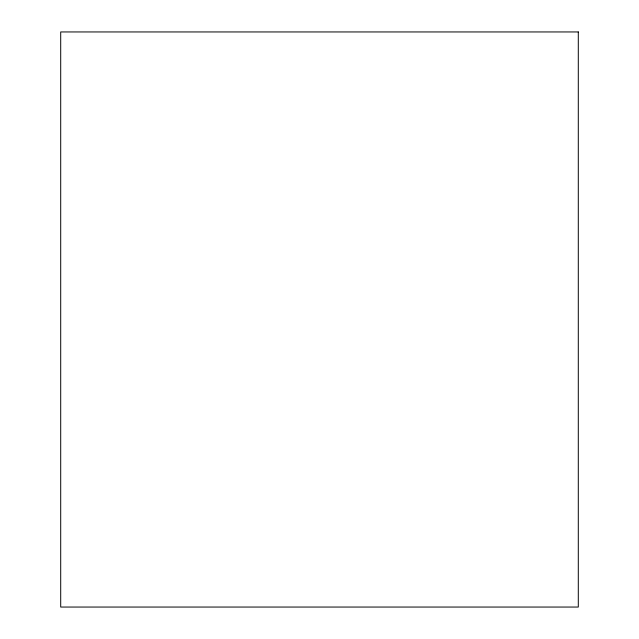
<?xml version="1.0" encoding="UTF-8"?>
<svg xmlns="http://www.w3.org/2000/svg" width="639" height="639" viewBox="0 0 639 639"><rect width="100%" height="100%" fill="white"/><g stroke="black" fill="none" stroke-linecap="round" stroke-linejoin="round"><path stroke-width="0.96" d="M578.295 31.95L60.705 31.95L60.705 607.05L578.295 607.05L578.295 31.95"/></g></svg>
